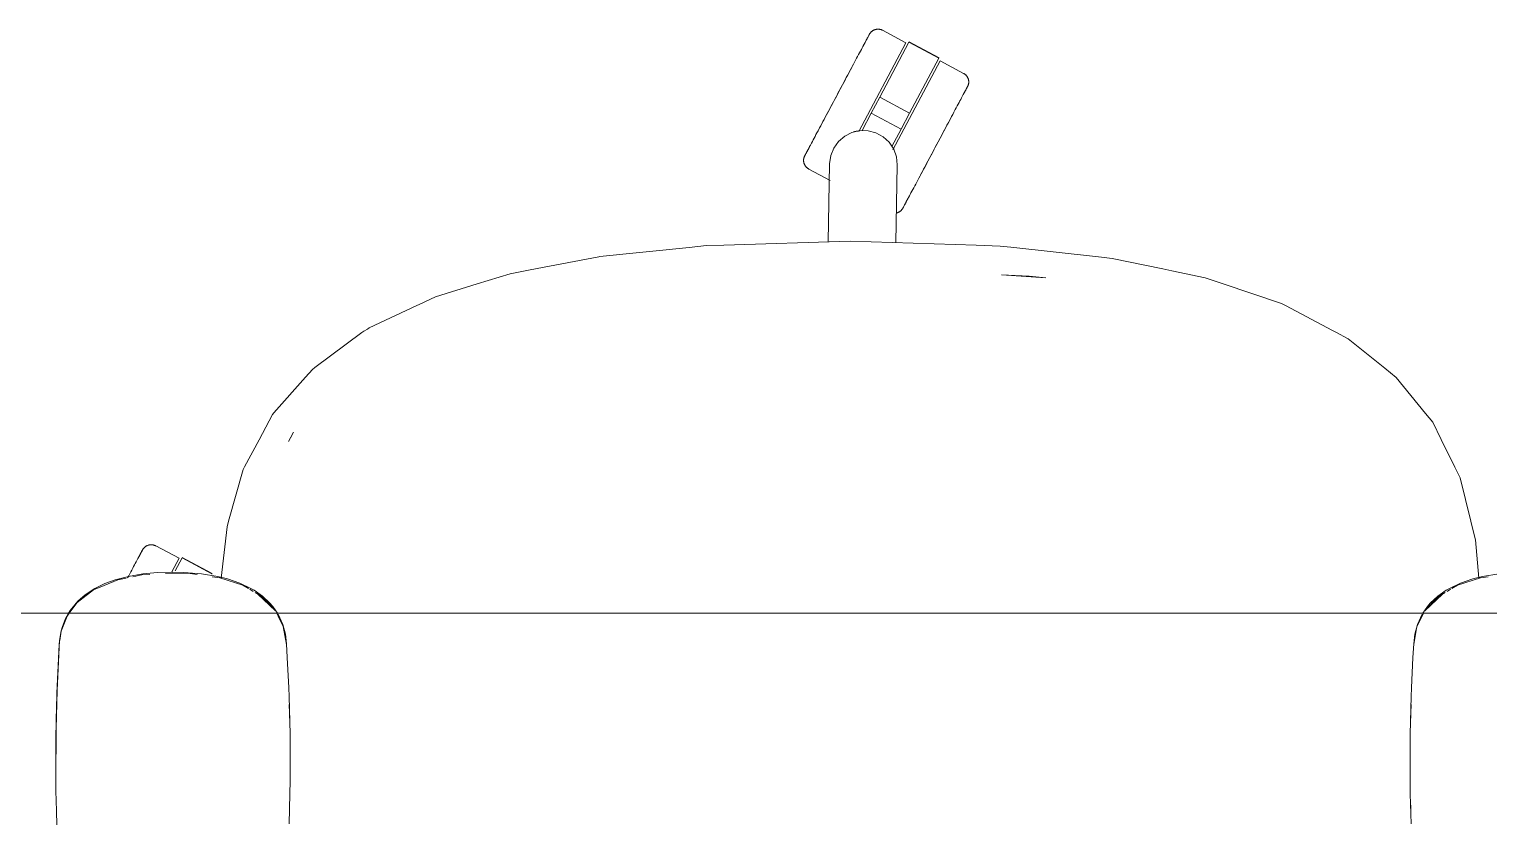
# Model space of a CAD drawing. Header units: millimetres. Extents: x 155927 to 317870, y -36033 to 97293.
# Drawn here: x 176579 to 177182, y 23444 to 23770 of the extents above; entities that cross this region are included whole.
import ezdxf

# ---------------------------------------------------------------- set-up
doc = ezdxf.new("R2010")
doc.units = ezdxf.units.MM
doc.header["$MEASUREMENT"] = 0
doc.layers.add('G-IMPT', color=8, linetype='CONTINUOUS', lineweight=9)
doc.layers.add('I-FURN', color=8, linetype='CONTINUOUS', lineweight=9)

msp = doc.modelspace()

# ---------------------------------------------------------------- linework, layer by layer
at = {"layer": 'G-IMPT'}
for p, q in [((176814.78, 23675.6), (176851.77, 23679.42)), ((176851.77, 23679.42), (176858.84, 23680.15)), ((176866.09, 23680.38), (176858.84, 23680.15)), ((176918.26, 23681.99), (176866.09, 23680.38)), ((176970.44, 23680.29), (176918.26, 23681.99)), ((176970.44, 23680.29), (176980.38, 23679.96)), ((176984.75, 23679.48), (176980.38, 23679.96)), ((176984.75, 23679.48), (177022.2, 23675.35)), ((176788.94, 23670.64), (176785.27, 23669.94)), ((176788.94, 23670.64), (176814.31, 23675.51)), ((176814.78, 23675.6), (176814.31, 23675.51)), ((177026.62, 23674.87), (177022.2, 23675.35)), ((177047.56, 23670.52), (177026.62, 23674.87)), ((176764.06, 23664.29), (176777.67, 23668.48)), ((176777.67, 23668.48), (176785.27, 23669.94)), ((176980.92, 23668.08), (176992.25, 23667.45)), ((176980.92, 23668.08), (176999.2, 23666.84)), ((176999.2, 23666.84), (176992.25, 23667.45)), ((177047.56, 23670.52), (177051.24, 23669.75)), ((177051.24, 23669.75), (177065.06, 23666.88)), ((177072.5, 23664.37), (177065.06, 23666.88)), ((176746.79, 23658.96), (176740.03, 23655.77)), ((176746.79, 23658.96), (176764.06, 23664.29)), ((177072.5, 23664.37), (177096.59, 23656.22)), ((176719.47, 23646.08), (176739.11, 23655.34)), ((176739.11, 23655.34), (176740.03, 23655.77)), ((177098.25, 23655.34), (177096.59, 23656.22)), ((177117.76, 23645.04), (177098.25, 23655.34)), ((176716.41, 23644.25), (176696.91, 23629.68)), ((176716.41, 23644.25), (176717.18, 23644.71)), ((176717.18, 23644.71), (176718.76, 23645.65)), ((176719.47, 23646.08), (176718.76, 23645.65)), ((177117.76, 23645.04), (177119.13, 23644.32)), ((177124.26, 23641.61), (177119.13, 23644.32)), ((177124.26, 23641.61), (177139.4, 23629.4)), ((176693.07, 23625.7), (176695.94, 23628.96)), ((176696.91, 23629.68), (176695.94, 23628.96)), ((177144.06, 23625.64), (177139.4, 23629.4)), ((176693.07, 23625.7), (176680.06, 23610.91)), ((177156.23, 23610.69), (177144.06, 23625.64)), ((176673.89, 23599.81), (176679.47, 23610.25)), ((176680.06, 23610.91), (176679.47, 23610.25)), ((177156.23, 23610.69), (177159.2, 23607.04)), ((177159.2, 23607.04), (177162.73, 23599.88)), ((176667.87, 23588.57), (176673.89, 23599.81)), ((176688.08, 23602.95), (176686.12, 23599.06)), ((176686.9, 23600.65), (176686.12, 23599.06)), ((176688.08, 23602.95), (176686.9, 23600.65)), ((177168.37, 23588.41), (177162.73, 23599.88)), ((176661.27, 23566.12), (176667.28, 23587.46)), ((176667.28, 23587.46), (176667.87, 23588.57)), ((177168.37, 23588.41), (177170.52, 23584.04)), ((177170.52, 23584.04), (177174.93, 23566.1)), ((176658.22, 23542.58), (176660.64, 23563.85)), ((176661.27, 23566.12), (176660.64, 23563.85)), ((177174.93, 23566.1), (177175.51, 23563.73)), ((177176.81, 23558.44), (177175.51, 23563.73)), ((177178.25, 23542.56), (177176.81, 23558.44)), ((176625.8, 23544.28), (176619.87, 23543.28)), ((176621.72, 23543.1), (176625.47, 23543.87)), ((176625.47, 23543.87), (176628.67, 23544.06)), ((176625.8, 23544.28), (176631.95, 23544.85)), ((176638.29, 23545.03), (176631.95, 23544.85)), ((176635.18, 23544.46), (176638.29, 23544.65)), ((176642.8, 23544.94), (176638.29, 23545.03)), ((176645.46, 23544.42), (176638.29, 23544.65)), ((176642.8, 23544.94), (176650.11, 23544.36)), ((176645.46, 23544.42), (176648.24, 23544.03)), ((176656.88, 23543.25), (176650.11, 23544.36)), ((177179.71, 23543.25), (177186.47, 23544.36)), ((176605.98, 23538.28), (176601.94, 23535.63)), ((176605.49, 23537.66), (176609.88, 23539.5)), ((176605.98, 23538.28), (176610.06, 23540.27)), ((176615.5, 23541.83), (176609.88, 23539.5)), ((176614.39, 23541.85), (176610.06, 23540.27)), ((176614.39, 23541.85), (176619.87, 23543.28)), ((176615.5, 23541.83), (176618.97, 23542.54)), ((176654.43, 23543.16), (176657.72, 23542.7)), ((176660.8, 23542.27), (176656.88, 23543.25)), ((176657.72, 23542.7), (176667.11, 23539.67)), ((176660.8, 23542.27), (176665.89, 23540.53)), ((176665.89, 23540.53), (176670.53, 23538.32)), ((176667.11, 23539.67), (176669.56, 23538.2)), ((176670.03, 23537.92), (176671.47, 23537.06)), ((176670.53, 23538.32), (176671.9, 23537.52)), ((177166.06, 23538.32), (177164.69, 23537.52)), ((177166.56, 23537.92), (177165.12, 23537.06)), ((177170.7, 23540.53), (177166.06, 23538.32)), ((177169.48, 23539.67), (177167.03, 23538.2)), ((177178.87, 23542.7), (177169.48, 23539.67)), ((177175.78, 23542.27), (177170.7, 23540.53)), ((177175.78, 23542.27), (177179.71, 23543.25)), ((177182.16, 23543.16), (177178.87, 23542.7)), ((176595.43, 23528.03), (176598.7, 23532.44)), ((176595.82, 23529.22), (176598.9, 23532.96)), ((176598.7, 23532.44), (176605.49, 23537.66)), ((176601.94, 23535.63), (176598.9, 23532.96)), ((176675.36, 23535.07), (176671.9, 23537.52)), ((176672.26, 23536.59), (176675.41, 23534.7)), ((176673.32, 23535.9), (176674.79, 23534.62)), ((176673.32, 23535.9), (176680.71, 23528.99)), ((176674.95, 23534.48), (176678.48, 23531.41)), ((176678.4, 23532.21), (176675.36, 23535.07)), ((176675.41, 23534.7), (176680.71, 23528.99)), ((176678.4, 23532.21), (176679.54, 23530.88)), ((177163.26, 23535.9), (177155.87, 23528.99)), ((177161.18, 23534.7), (177155.87, 23528.99)), ((177158.19, 23532.21), (177157.05, 23530.88)), ((177161.64, 23534.48), (177158.11, 23531.41)), ((177158.19, 23532.21), (177161.23, 23535.07)), ((177164.33, 23536.59), (177161.18, 23534.7)), ((177161.23, 23535.07), (177164.69, 23537.52)), ((177163.26, 23535.9), (177161.79, 23534.62)), ((176592.12, 23520.62), (176594.53, 23526.82)), ((176593.86, 23525.79), (176592.47, 23522.15)), ((176593.86, 23525.79), (176595.14, 23528.03)), ((176594.53, 23526.82), (176595.43, 23528.03)), ((176595.14, 23528.03), (176595.82, 23529.22)), ((176680.71, 23528.99), (176678.48, 23531.41)), ((176681.49, 23528.03), (176679.54, 23530.88)), ((176681.82, 23526.76), (176681.19, 23528.03)), ((176681.74, 23527.67), (176683.73, 23523.34)), ((176681.82, 23526.76), (176683.92, 23522.5)), ((177154.77, 23526.76), (177152.67, 23522.5)), ((177154.85, 23527.67), (177152.86, 23523.34)), ((177154.77, 23526.76), (177155.4, 23528.03)), ((177155.1, 23528.03), (177157.05, 23530.88)), ((177155.87, 23528.99), (177158.11, 23531.41)), ((176592.12, 23520.62), (176591.54, 23516.78)), ((176592.1, 23520.8), (176591.66, 23518.41)), ((176592.1, 23520.8), (176592.47, 23522.15)), ((176684.79, 23519.39), (176683.73, 23523.34)), ((176683.92, 23522.5), (176685.29, 23515.15)), ((177152.67, 23522.5), (177151.3, 23515.15)), ((177151.8, 23519.39), (177152.86, 23523.34)), ((176590.32, 23494.98), (176591.4, 23516.76)), ((176590.32, 23494.98), (176591.29, 23515.15)), ((176590.36, 23496.18), (176591.4, 23516.76)), ((176591.21, 23512.92), (176591.29, 23515.15)), ((176591.4, 23516.76), (176591.29, 23515.15)), ((176591.4, 23516.76), (176591.66, 23518.41)), ((176685.29, 23515.38), (176684.79, 23519.39)), ((176685.57, 23509.71), (176685.29, 23515.38)), ((177151.01, 23509.71), (177151.3, 23515.38)), ((177151.3, 23515.38), (177151.8, 23519.39)), ((176685.57, 23509.71), (176686.19, 23497.15)), ((177151.01, 23509.71), (177150.4, 23497.15)), ((176589.85, 23474.79), (176590.36, 23496.18)), ((176590.01, 23484.62), (176590.36, 23496.18)), ((176590.36, 23496.18), (176590.32, 23494.98)), ((176686.31, 23493.61), (176686.19, 23497.15)), ((177150.27, 23493.61), (177150.4, 23497.15)), ((176589.85, 23474.79), (176590.32, 23494.98)), ((176686.69, 23477.94), (176686.31, 23493.61)), ((176686.37, 23490.21), (176686.52, 23486.88)), ((177149.89, 23477.94), (177150.27, 23493.61)), ((177150.22, 23490.21), (177150.07, 23486.88)), ((176590.01, 23484.62), (176589.81, 23465.4)), ((176589.85, 23474.79), (176590.01, 23484.62)), ((176589.9, 23454.6), (176590.01, 23484.62)), ((176686.52, 23484.66), (176686.52, 23486.88)), ((177150.07, 23484.66), (177150.07, 23486.88)), ((176589.87, 23476.83), (176589.94, 23478.74)), ((176686.69, 23477.94), (176686.74, 23473.43)), ((177149.89, 23477.94), (177149.84, 23473.43)), ((176589.9, 23454.6), (176589.85, 23474.79)), ((176589.9, 23474.3), (176589.87, 23476.83)), ((176686.74, 23473.43), (176686.74, 23458.71)), ((177149.84, 23473.43), (177149.85, 23458.71)), ((176589.9, 23454.6), (176589.81, 23465.4)), ((176589.9, 23454.6), (176590.06, 23446.19)), ((176686.66, 23453.24), (176686.74, 23458.71)), ((177149.92, 23453.24), (177149.85, 23458.71)), ((176686.66, 23453.24), (176686.37, 23440.94)), ((176686.53, 23446.47), (176686.53, 23448.54)), ((177149.92, 23453.24), (177150.22, 23440.94)), ((177150.06, 23446.47), (177150.06, 23448.54)), ((176590.45, 23434.43), (176590.06, 23446.19)), ((176686.45, 23444.81), (176686.53, 23446.47)), ((177150.14, 23444.81), (177150.06, 23446.47))]:
    msp.add_line(p, q, dxfattribs=at)
at = {"layer": 'I-FURN'}
for p, q in [((176925.91, 23766.97), (176926.02, 23767.18)), ((176926.07, 23767.27), (176925.97, 23767.09)), ((176926.02, 23767.18), (176926.1, 23767.34)), ((176926.14, 23767.41), (176926.07, 23767.27)), ((176926.1, 23767.34), (176926.17, 23767.46)), ((176926.2, 23767.51), (176926.14, 23767.41)), ((176926.17, 23767.46), (176926.21, 23767.54)), ((176926.23, 23767.57), (176926.2, 23767.51)), ((176926.21, 23767.54), (176926.24, 23767.58)), ((176926.24, 23767.59), (176926.23, 23767.57)), ((176926.24, 23767.59), (176926.32, 23767.73)), ((176926.24, 23767.58), (176926.24, 23767.59)), ((176926.32, 23767.73), (176926.4, 23767.87)), ((176926.4, 23767.87), (176926.49, 23768)), ((176926.49, 23768), (176926.59, 23768.13)), ((176926.59, 23768.13), (176926.69, 23768.26)), ((176926.69, 23768.26), (176926.79, 23768.38)), ((176926.79, 23768.38), (176926.9, 23768.5)), ((176926.9, 23768.5), (176927.01, 23768.61)), ((176927.01, 23768.61), (176927.13, 23768.72)), ((176927.13, 23768.72), (176927.26, 23768.83)), ((176927.26, 23768.83), (176927.38, 23768.92)), ((176927.38, 23768.92), (176927.51, 23769.02)), ((176927.51, 23769.02), (176927.65, 23769.11)), ((176927.65, 23769.11), (176927.79, 23769.19)), ((176927.79, 23769.19), (176927.93, 23769.27)), ((176927.93, 23769.27), (176928.07, 23769.34)), ((176928.07, 23769.34), (176928.22, 23769.41)), ((176928.22, 23769.41), (176928.37, 23769.47)), ((176928.37, 23769.47), (176928.52, 23769.52)), ((176928.52, 23769.52), (176928.68, 23769.57)), ((176928.68, 23769.57), (176928.83, 23769.61)), ((176928.83, 23769.61), (176928.99, 23769.65)), ((176928.99, 23769.65), (176929.15, 23769.67)), ((176929.15, 23769.67), (176929.31, 23769.7)), ((176929.31, 23769.7), (176929.47, 23769.71)), ((176929.47, 23769.71), (176929.63, 23769.72)), ((176929.63, 23769.72), (176929.79, 23769.73)), ((176929.79, 23769.73), (176929.95, 23769.72)), ((176929.95, 23769.72), (176930.11, 23769.72)), ((176930.11, 23769.72), (176930.27, 23769.7)), ((176930.27, 23769.7), (176930.43, 23769.68)), ((176930.43, 23769.68), (176930.59, 23769.65)), ((176930.59, 23769.65), (176930.75, 23769.61)), ((176930.75, 23769.61), (176930.9, 23769.57)), ((176930.9, 23769.57), (176931.06, 23769.53)), ((176931.06, 23769.53), (176931.21, 23769.47)), ((176931.21, 23769.47), (176931.36, 23769.41)), ((176931.36, 23769.41), (176931.51, 23769.35)), ((176931.51, 23769.35), (176931.65, 23769.28)), ((176931.65, 23769.28), (176931.69, 23769.26)), ((176941.37, 23764.11), (176931.69, 23769.26)), ((176921.85, 23727.39), (176941.37, 23764.11)), ((176922.92, 23761.35), (176922.56, 23760.67)), ((176923.27, 23762), (176922.92, 23761.35)), ((176923.59, 23762.61), (176923.27, 23762)), ((176923.9, 23763.2), (176923.59, 23762.61)), ((176923.74, 23762.89), (176924.04, 23763.46)), ((176924.2, 23763.75), (176923.9, 23763.2)), ((176924.04, 23763.46), (176924.33, 23763.99)), ((176924.47, 23764.27), (176924.2, 23763.75)), ((176924.33, 23763.99), (176924.59, 23764.49)), ((176924.73, 23764.75), (176924.47, 23764.27)), ((176924.59, 23764.49), (176924.84, 23764.96)), ((176924.97, 23765.2), (176924.73, 23764.75)), ((176924.84, 23764.96), (176925.07, 23765.39)), ((176925.18, 23765.61), (176924.97, 23765.2)), ((176925.07, 23765.39), (176925.28, 23765.78)), ((176925.38, 23765.98), (176925.18, 23765.61)), ((176925.28, 23765.78), (176925.47, 23766.14)), ((176925.56, 23766.31), (176925.38, 23765.98)), ((176925.47, 23766.14), (176925.64, 23766.45)), ((176925.72, 23766.61), (176925.56, 23766.31)), ((176925.64, 23766.45), (176925.78, 23766.73)), ((176925.86, 23766.87), (176925.72, 23766.61)), ((176925.78, 23766.73), (176925.91, 23766.97)), ((176925.97, 23767.09), (176925.86, 23766.87)), ((176930.53, 23741.58), (176942.61, 23764.29)), ((176942.61, 23764.29), (176954.97, 23757.72)), ((176955.06, 23757.89), (176942.7, 23764.46)), ((176919.64, 23755.18), (176919.17, 23754.3)), ((176920.09, 23756.03), (176919.64, 23755.18)), ((176920.54, 23756.87), (176920.09, 23756.03)), ((176920.97, 23757.68), (176920.54, 23756.87)), ((176921.39, 23758.47), (176920.97, 23757.68)), ((176921.79, 23759.23), (176921.39, 23758.47)), ((176922.18, 23759.97), (176921.79, 23759.23)), ((176922.56, 23760.67), (176922.18, 23759.97)), ((176935.96, 23719.84), (176955.5, 23756.59)), ((176954.97, 23757.72), (176942.89, 23735.01)), ((176965.19, 23751.44), (176955.5, 23756.59)), ((176915.91, 23748.16), (176916.43, 23749.14)), ((176916.7, 23749.66), (176916.19, 23748.69)), ((176916.43, 23749.14), (176916.94, 23750.1)), ((176917.21, 23750.62), (176916.7, 23749.66)), ((176916.94, 23750.1), (176917.45, 23751.05)), ((176917.72, 23751.56), (176917.21, 23750.62)), ((176917.45, 23751.05), (176917.94, 23751.99)), ((176918.21, 23752.49), (176917.72, 23751.56)), ((176917.94, 23751.99), (176918.43, 23752.91)), ((176918.7, 23753.4), (176918.21, 23752.49)), ((176918.43, 23752.91), (176918.92, 23753.82)), ((176919.17, 23754.3), (176918.7, 23753.4)), ((176965.19, 23751.44), (176965.33, 23751.37)), ((176965.33, 23751.37), (176965.47, 23751.28)), ((176965.47, 23751.28), (176965.6, 23751.19)), ((176965.6, 23751.19), (176965.73, 23751.1)), ((176965.73, 23751.1), (176965.86, 23751)), ((176965.86, 23751), (176965.98, 23750.89)), ((176965.98, 23750.89), (176966.1, 23750.78)), ((176966.1, 23750.78), (176966.21, 23750.67)), ((176966.21, 23750.67), (176966.32, 23750.55)), ((176966.32, 23750.55), (176966.42, 23750.43)), ((176966.42, 23750.43), (176966.52, 23750.3)), ((176966.52, 23750.3), (176966.62, 23750.17)), ((176966.62, 23750.17), (176966.71, 23750.03)), ((176966.71, 23750.03), (176966.79, 23749.9)), ((176966.79, 23749.9), (176966.87, 23749.75)), ((176966.87, 23749.75), (176966.94, 23749.61)), ((176966.94, 23749.61), (176967, 23749.46)), ((176967, 23749.46), (176967.06, 23749.31)), ((176967.06, 23749.31), (176967.12, 23749.16)), ((176967.12, 23749.16), (176967.17, 23749.01)), ((176967.17, 23749.01), (176967.21, 23748.85)), ((176912.73, 23742.18), (176913.26, 23743.19)), ((176913.55, 23743.73), (176913.02, 23742.72)), ((176913.26, 23743.19), (176913.8, 23744.19)), ((176914.08, 23744.73), (176913.55, 23743.73)), ((176913.8, 23744.19), (176914.33, 23745.19)), ((176914.62, 23745.73), (176914.08, 23744.73)), ((176914.33, 23745.19), (176914.86, 23746.19)), ((176915.14, 23746.72), (176914.62, 23745.73)), ((176914.86, 23746.19), (176915.39, 23747.18)), ((176915.67, 23747.71), (176915.14, 23746.72)), ((176915.39, 23747.18), (176915.91, 23748.16)), ((176916.19, 23748.69), (176915.67, 23747.71)), ((176965.34, 23743.15), (176965.09, 23742.67)), ((176965.21, 23742.9), (176965.46, 23743.36)), ((176965.58, 23743.6), (176965.34, 23743.15)), ((176965.46, 23743.36), (176965.68, 23743.79)), ((176965.8, 23744.01), (176965.58, 23743.6)), ((176965.68, 23743.79), (176965.89, 23744.19)), ((176966, 23744.38), (176965.8, 23744.01)), ((176965.89, 23744.19), (176966.08, 23744.54)), ((176966.18, 23744.72), (176966, 23744.38)), ((176966.08, 23744.54), (176966.25, 23744.86)), ((176966.33, 23745.01), (176966.18, 23744.72)), ((176966.25, 23744.86), (176966.4, 23745.14)), ((176966.47, 23745.27), (176966.33, 23745.01)), ((176966.4, 23745.14), (176966.53, 23745.38)), ((176966.59, 23745.49), (176966.47, 23745.27)), ((176966.53, 23745.38), (176966.63, 23745.58)), ((176966.68, 23745.67), (176966.59, 23745.49)), ((176966.63, 23745.58), (176966.72, 23745.74)), ((176966.76, 23745.81), (176966.68, 23745.67)), ((176966.72, 23745.74), (176966.79, 23745.86)), ((176966.81, 23745.91), (176966.76, 23745.81)), ((176966.79, 23745.86), (176966.83, 23745.95)), ((176966.84, 23745.97), (176966.81, 23745.91)), ((176966.83, 23745.95), (176966.85, 23745.99)), ((176966.85, 23745.99), (176966.84, 23745.97)), ((176966.87, 23746.03), (176966.85, 23745.99)), ((176966.85, 23745.99), (176966.85, 23745.99)), ((176966.95, 23746.18), (176966.87, 23746.03)), ((176967.01, 23746.32), (176966.95, 23746.18)), ((176967.07, 23746.47), (176967.01, 23746.32)), ((176967.12, 23746.63), (176967.07, 23746.47)), ((176967.17, 23746.78), (176967.12, 23746.63)), ((176967.21, 23746.94), (176967.17, 23746.78)), ((176967.21, 23748.85), (176967.24, 23748.69)), ((176967.25, 23747.09), (176967.21, 23746.94)), ((176967.24, 23748.69), (176967.27, 23748.54)), ((176967.28, 23747.25), (176967.25, 23747.09)), ((176967.27, 23748.54), (176967.3, 23748.38)), ((176967.3, 23747.41), (176967.28, 23747.25)), ((176967.3, 23748.38), (176967.31, 23748.22)), ((176967.31, 23747.57), (176967.3, 23747.41)), ((176967.31, 23748.22), (176967.32, 23748.06)), ((176967.32, 23747.73), (176967.31, 23747.57)), ((176967.32, 23748.06), (176967.33, 23747.89)), ((176967.33, 23747.89), (176967.32, 23747.73)), ((176909.56, 23736.21), (176910.08, 23737.19)), ((176910.36, 23737.72), (176909.84, 23736.74)), ((176910.08, 23737.19), (176910.6, 23738.18)), ((176910.89, 23738.72), (176910.36, 23737.72)), ((176910.6, 23738.18), (176911.13, 23739.17)), ((176911.42, 23739.71), (176910.89, 23738.72)), ((176911.13, 23739.17), (176911.66, 23740.17)), ((176911.95, 23740.71), (176911.42, 23739.71)), ((176911.66, 23740.17), (176912.19, 23741.18)), ((176912.48, 23741.72), (176911.95, 23740.71)), ((176912.19, 23741.18), (176912.73, 23742.18)), ((176913.02, 23742.72), (176912.48, 23741.72)), ((176927, 23734.94), (176930.53, 23741.58)), ((176930.53, 23741.58), (176942.89, 23735.01)), ((176961.78, 23736.45), (176962.19, 23737.23)), ((176962.19, 23737.23), (176962.59, 23737.98)), ((176962.59, 23737.98), (176962.98, 23738.7)), ((176962.98, 23738.7), (176963.34, 23739.39)), ((176963.34, 23739.39), (176963.7, 23740.06)), ((176963.7, 23740.06), (176964.03, 23740.69)), ((176964.03, 23740.69), (176964.35, 23741.29)), ((176964.52, 23741.6), (176964.21, 23741.02)), ((176964.35, 23741.29), (176964.66, 23741.86)), ((176964.81, 23742.15), (176964.52, 23741.6)), ((176964.66, 23741.86), (176964.94, 23742.4)), ((176965.09, 23742.67), (176964.81, 23742.15)), ((176964.94, 23742.4), (176965.21, 23742.9)), ((176906.83, 23731.09), (176906.36, 23730.2)), ((176906.57, 23730.6), (176907.05, 23731.5)), ((176907.31, 23731.99), (176906.83, 23731.09)), ((176907.05, 23731.5), (176907.54, 23732.41)), ((176907.8, 23732.91), (176907.31, 23731.99)), ((176907.54, 23732.41), (176908.03, 23733.34)), ((176908.3, 23733.85), (176907.8, 23732.91)), ((176908.03, 23733.34), (176908.53, 23734.29)), ((176908.81, 23734.8), (176908.3, 23733.85)), ((176908.53, 23734.29), (176909.04, 23735.24)), ((176909.32, 23735.77), (176908.81, 23734.8)), ((176909.04, 23735.24), (176909.56, 23736.21)), ((176909.84, 23736.74), (176909.32, 23735.77)), ((176923.2, 23727.8), (176927, 23734.94)), ((176927, 23734.94), (176939.36, 23728.37)), ((176942.89, 23735.01), (176939.36, 23728.37)), ((176958.56, 23730.39), (176959.05, 23731.32)), ((176959.31, 23731.81), (176958.83, 23730.89)), ((176959.05, 23731.32), (176959.53, 23732.22)), ((176959.79, 23732.7), (176959.31, 23731.81)), ((176959.53, 23732.22), (176960, 23733.11)), ((176960.25, 23733.58), (176959.79, 23732.7)), ((176960, 23733.11), (176960.47, 23733.98)), ((176960.71, 23734.44), (176960.25, 23733.58)), ((176960.47, 23733.98), (176960.92, 23734.83)), ((176961.15, 23735.27), (176960.71, 23734.44)), ((176960.92, 23734.83), (176961.35, 23735.65)), ((176961.35, 23735.65), (176961.78, 23736.45)), ((176903.77, 23725.33), (176903.39, 23724.61)), ((176904.17, 23726.08), (176903.77, 23725.33)), ((176904.58, 23726.86), (176904.17, 23726.08)), ((176905.01, 23727.66), (176904.58, 23726.86)), ((176905.45, 23728.48), (176905.01, 23727.66)), ((176905.21, 23728.04), (176905.65, 23728.87)), ((176905.9, 23729.33), (176905.45, 23728.48)), ((176905.65, 23728.87), (176906.11, 23729.73)), ((176906.36, 23730.2), (176905.9, 23729.33)), ((176906.11, 23729.73), (176906.57, 23730.6)), ((176913.48, 23723.27), (176916.04, 23725.46)), ((176916.04, 23725.46), (176919.05, 23726.98)), ((176919.05, 23726.98), (176922.34, 23727.73)), ((176922.34, 23727.73), (176925.72, 23727.67)), ((176925.72, 23727.67), (176928.98, 23726.8)), ((176928.98, 23726.8), (176931.94, 23725.18)), ((176931.94, 23725.18), (176934.42, 23722.9)), ((176939.36, 23728.37), (176935.56, 23721.22)), ((176955.76, 23725.13), (176955.23, 23724.13)), ((176955.48, 23724.59), (176956, 23725.58)), ((176956.28, 23726.12), (176955.76, 23725.13)), ((176956, 23725.58), (176956.53, 23726.57)), ((176956.81, 23727.09), (176956.28, 23726.12)), ((176956.53, 23726.57), (176957.04, 23727.54)), ((176957.32, 23728.06), (176956.81, 23727.09)), ((176957.04, 23727.54), (176957.56, 23728.51)), ((176957.83, 23729.02), (176957.32, 23728.06)), ((176957.56, 23728.51), (176958.06, 23729.46)), ((176958.33, 23729.97), (176957.83, 23729.02)), ((176958.06, 23729.46), (176958.56, 23730.39)), ((176958.83, 23730.89), (176958.33, 23729.97)), ((176900.19, 23718.59), (176900.36, 23718.93)), ((176900.47, 23719.12), (176900.28, 23718.77)), ((176900.36, 23718.93), (176900.56, 23719.3)), ((176900.68, 23719.52), (176900.47, 23719.12)), ((176900.56, 23719.3), (176900.78, 23719.71)), ((176900.91, 23719.95), (176900.68, 23719.52)), ((176900.78, 23719.71), (176901.02, 23720.16)), ((176901.15, 23720.41), (176900.91, 23719.95)), ((176901.02, 23720.16), (176901.27, 23720.64)), ((176901.42, 23720.91), (176901.15, 23720.41)), ((176901.27, 23720.64), (176901.55, 23721.15)), ((176901.7, 23721.45), (176901.42, 23720.91)), ((176901.55, 23721.15), (176901.84, 23721.71)), ((176902.01, 23722.02), (176901.7, 23721.45)), ((176901.84, 23721.71), (176902.15, 23722.29)), ((176902.33, 23722.62), (176902.01, 23722.02)), ((176902.66, 23723.25), (176902.33, 23722.62)), ((176903.02, 23723.92), (176902.66, 23723.25)), ((176903.39, 23724.61), (176903.02, 23723.92)), ((176910.26, 23717.39), (176911.51, 23720.53)), ((176911.51, 23720.53), (176913.48, 23723.27)), ((176934.42, 23722.9), (176936.29, 23720.09)), ((176936.29, 23720.09), (176937.43, 23716.92)), ((176952.56, 23719.12), (176952.03, 23718.12)), ((176952.28, 23718.58), (176952.81, 23719.58)), ((176953.1, 23720.12), (176952.56, 23719.12)), ((176952.81, 23719.58), (176953.34, 23720.59)), ((176953.63, 23721.13), (176953.1, 23720.12)), ((176953.34, 23720.59), (176953.88, 23721.59)), ((176954.17, 23722.13), (176953.63, 23721.13)), ((176953.88, 23721.59), (176954.41, 23722.59)), ((176954.7, 23723.14), (176954.17, 23722.13)), ((176954.41, 23722.59), (176954.94, 23723.6)), ((176955.23, 23724.13), (176954.7, 23723.14)), ((176954.94, 23723.6), (176955.48, 23724.59)), ((176899.04, 23715.58), (176899.05, 23715.74)), ((176899.04, 23715.41), (176899.04, 23715.58)), ((176899.04, 23715.25), (176899.04, 23715.41)), ((176899.05, 23715.09), (176899.04, 23715.25)), ((176899.05, 23715.74), (176899.06, 23715.9)), ((176899.07, 23714.93), (176899.05, 23715.09)), ((176899.06, 23715.9), (176899.09, 23716.06)), ((176899.09, 23714.77), (176899.07, 23714.93)), ((176899.09, 23716.06), (176899.11, 23716.22)), ((176899.12, 23714.61), (176899.09, 23714.77)), ((176899.11, 23716.22), (176899.15, 23716.37)), ((176899.15, 23714.46), (176899.12, 23714.61)), ((176899.15, 23716.37), (176899.19, 23716.53)), ((176899.19, 23714.3), (176899.15, 23714.46)), ((176899.19, 23716.53), (176899.24, 23716.68)), ((176899.24, 23714.15), (176899.19, 23714.3)), ((176899.24, 23716.68), (176899.29, 23716.83)), ((176899.3, 23714), (176899.24, 23714.15)), ((176899.29, 23716.83), (176899.35, 23716.98)), ((176899.36, 23713.85), (176899.3, 23714)), ((176899.35, 23716.98), (176899.42, 23717.13)), ((176899.42, 23713.7), (176899.36, 23713.85)), ((176899.42, 23717.13), (176899.49, 23717.28)), ((176899.49, 23713.55), (176899.42, 23713.7)), ((176899.49, 23717.28), (176899.51, 23717.31)), ((176899.57, 23713.41), (176899.49, 23713.55)), ((176899.53, 23717.36), (176899.51, 23717.32)), ((176899.51, 23717.31), (176899.52, 23717.34)), ((176899.51, 23717.32), (176899.51, 23717.31)), ((176899.52, 23717.34), (176899.55, 23717.4)), ((176899.58, 23717.44), (176899.53, 23717.36)), ((176899.55, 23717.4), (176899.6, 23717.5)), ((176899.66, 23713.27), (176899.57, 23713.41)), ((176899.64, 23717.57), (176899.58, 23717.44)), ((176899.6, 23717.5), (176899.68, 23717.64)), ((176899.73, 23717.73), (176899.64, 23717.57)), ((176899.74, 23713.14), (176899.66, 23713.27)), ((176899.68, 23717.64), (176899.77, 23717.82)), ((176899.83, 23717.93), (176899.73, 23717.73)), ((176899.84, 23713.01), (176899.74, 23713.14)), ((176899.77, 23717.82), (176899.89, 23718.04)), ((176899.96, 23718.17), (176899.83, 23717.93)), ((176899.94, 23712.88), (176899.84, 23713.01)), ((176899.89, 23718.04), (176900.03, 23718.29)), ((176900.04, 23712.76), (176899.94, 23712.88)), ((176900.11, 23718.45), (176899.96, 23718.17)), ((176900.03, 23718.29), (176900.19, 23718.59)), ((176900.28, 23718.77), (176900.11, 23718.45)), ((176909.23, 23681.71), (176909.8, 23714.05)), ((176909.8, 23714.05), (176910.26, 23717.39)), ((176937.78, 23713.56), (176937.22, 23681.37)), ((176937.43, 23716.92), (176937.78, 23713.56)), ((176949.42, 23713.21), (176948.92, 23712.26)), ((176949.15, 23712.69), (176949.66, 23713.65)), ((176949.93, 23714.17), (176949.42, 23713.21)), ((176949.66, 23713.65), (176950.17, 23714.62)), ((176950.45, 23715.15), (176949.93, 23714.17)), ((176950.17, 23714.62), (176950.69, 23715.6)), ((176950.97, 23716.13), (176950.45, 23715.15)), ((176950.69, 23715.6), (176951.22, 23716.58)), ((176951.5, 23717.12), (176950.97, 23716.13)), ((176951.22, 23716.58), (176951.75, 23717.58)), ((176952.03, 23718.12), (176951.5, 23717.12)), ((176951.75, 23717.58), (176952.28, 23718.58)), ((176900.15, 23712.64), (176900.04, 23712.76)), ((176900.26, 23712.53), (176900.15, 23712.64)), ((176900.38, 23712.42), (176900.26, 23712.53)), ((176900.5, 23712.31), (176900.38, 23712.42)), ((176900.63, 23712.21), (176900.5, 23712.31)), ((176900.76, 23712.12), (176900.63, 23712.21)), ((176900.9, 23712.03), (176900.76, 23712.12)), ((176901.03, 23711.94), (176900.9, 23712.03)), ((176901.17, 23711.86), (176901.03, 23711.94)), ((176901.17, 23711.86), (176910.01, 23707.16)), ((176945.82, 23706.44), (176946.27, 23707.27)), ((176946.27, 23707.27), (176946.72, 23708.13)), ((176946.72, 23708.13), (176947.19, 23709.01)), ((176947.19, 23709.01), (176947.67, 23709.9)), ((176947.93, 23710.4), (176947.44, 23709.49)), ((176947.67, 23709.9), (176948.15, 23710.82)), ((176948.42, 23711.32), (176947.93, 23710.4)), ((176948.15, 23710.82), (176948.65, 23711.75)), ((176948.92, 23712.26), (176948.42, 23711.32)), ((176948.65, 23711.75), (176949.15, 23712.69)), ((176942.77, 23700.69), (176943.1, 23701.31)), ((176943.1, 23701.31), (176943.44, 23701.96)), ((176943.44, 23701.96), (176943.8, 23702.64)), ((176943.8, 23702.64), (176944.18, 23703.34)), ((176944.18, 23703.34), (176944.57, 23704.08)), ((176944.57, 23704.08), (176944.97, 23704.84)), ((176944.97, 23704.84), (176945.39, 23705.63)), ((176945.39, 23705.63), (176945.82, 23706.44)), ((176939.35, 23694.7), (176939.23, 23694.59)), ((176939.46, 23694.81), (176939.35, 23694.7)), ((176939.57, 23694.93), (176939.46, 23694.81)), ((176939.68, 23695.05), (176939.57, 23694.93)), ((176939.78, 23695.18), (176939.68, 23695.05)), ((176939.87, 23695.31), (176939.78, 23695.18)), ((176939.96, 23695.44), (176939.87, 23695.31)), ((176940.04, 23695.58), (176939.96, 23695.44)), ((176940.12, 23695.72), (176940.04, 23695.58)), ((176940.12, 23695.72), (176940.13, 23695.74)), ((176940.13, 23695.73), (176940.12, 23695.72)), ((176940.13, 23695.74), (176940.17, 23695.8)), ((176940.15, 23695.77), (176940.13, 23695.73)), ((176940.19, 23695.85), (176940.15, 23695.77)), ((176940.17, 23695.8), (176940.22, 23695.9)), ((176940.26, 23695.97), (176940.19, 23695.85)), ((176940.22, 23695.9), (176940.29, 23696.04)), ((176940.34, 23696.13), (176940.26, 23695.97)), ((176940.29, 23696.04), (176940.39, 23696.22)), ((176940.45, 23696.33), (176940.34, 23696.13)), ((176940.39, 23696.22), (176940.51, 23696.44)), ((176940.58, 23696.57), (176940.45, 23696.33)), ((176940.51, 23696.44), (176940.64, 23696.7)), ((176940.73, 23696.85), (176940.58, 23696.57)), ((176940.64, 23696.7), (176940.8, 23697)), ((176940.89, 23697.17), (176940.73, 23696.85)), ((176940.8, 23697), (176940.98, 23697.33)), ((176941.08, 23697.53), (176940.89, 23697.17)), ((176940.98, 23697.33), (176941.18, 23697.7)), ((176941.29, 23697.92), (176941.08, 23697.53)), ((176941.18, 23697.7), (176941.4, 23698.11)), ((176941.52, 23698.35), (176941.29, 23697.92)), ((176941.4, 23698.11), (176941.63, 23698.56)), ((176941.77, 23698.82), (176941.52, 23698.35)), ((176941.63, 23698.56), (176941.89, 23699.04)), ((176942.04, 23699.32), (176941.77, 23698.82)), ((176941.89, 23699.04), (176942.16, 23699.56)), ((176942.32, 23699.85), (176942.04, 23699.32)), ((176942.16, 23699.56), (176942.46, 23700.11)), ((176942.62, 23700.42), (176942.32, 23699.85)), ((176942.46, 23700.11), (176942.77, 23700.69)), ((176937.53, 23693.7), (176937.37, 23693.66)), ((176937.69, 23693.74), (176937.53, 23693.7)), ((176937.84, 23693.79), (176937.69, 23693.74)), ((176937.99, 23693.84), (176937.84, 23693.79)), ((176938.14, 23693.9), (176937.99, 23693.84)), ((176938.29, 23693.97), (176938.14, 23693.9)), ((176938.43, 23694.04), (176938.29, 23693.97)), ((176938.57, 23694.12), (176938.43, 23694.04)), ((176938.71, 23694.2), (176938.57, 23694.12)), ((176938.85, 23694.29), (176938.71, 23694.2)), ((176938.98, 23694.38), (176938.85, 23694.29)), ((176939.1, 23694.48), (176938.98, 23694.38)), ((176939.23, 23694.59), (176939.1, 23694.48)), ((176627.24, 23555.83), (176627.38, 23555.91)), ((176627.38, 23555.91), (176627.53, 23555.98)), ((176627.53, 23555.98), (176627.67, 23556.05)), ((176627.67, 23556.05), (176627.82, 23556.11)), ((176627.82, 23556.11), (176627.98, 23556.16)), ((176627.98, 23556.16), (176628.13, 23556.21)), ((176628.13, 23556.21), (176628.29, 23556.25)), ((176628.29, 23556.25), (176628.44, 23556.29)), ((176628.44, 23556.29), (176628.6, 23556.32)), ((176628.6, 23556.32), (176628.76, 23556.34)), ((176628.76, 23556.34), (176628.92, 23556.36)), ((176628.92, 23556.36), (176629.08, 23556.37)), ((176629.08, 23556.37), (176629.24, 23556.37)), ((176629.24, 23556.37), (176629.4, 23556.37)), ((176629.4, 23556.37), (176629.57, 23556.36)), ((176629.57, 23556.36), (176629.73, 23556.34)), ((176629.73, 23556.34), (176629.89, 23556.32)), ((176629.89, 23556.32), (176630.04, 23556.29)), ((176630.04, 23556.29), (176630.2, 23556.26)), ((176630.2, 23556.26), (176630.36, 23556.21)), ((176630.36, 23556.21), (176630.51, 23556.17)), ((176630.51, 23556.17), (176630.66, 23556.11)), ((176630.66, 23556.11), (176630.81, 23556.05)), ((176630.81, 23556.05), (176630.96, 23555.99)), ((176630.96, 23555.99), (176631.11, 23555.92)), ((176631.11, 23555.92), (176631.14, 23555.9)), ((176640.83, 23550.75), (176631.14, 23555.9)), ((176623.36, 23549.84), (176623.05, 23549.26)), ((176623.19, 23549.53), (176623.5, 23550.1)), ((176623.65, 23550.39), (176623.36, 23549.84)), ((176623.5, 23550.1), (176623.78, 23550.63)), ((176623.93, 23550.91), (176623.65, 23550.39)), ((176623.78, 23550.63), (176624.05, 23551.13)), ((176624.18, 23551.39), (176623.93, 23550.91)), ((176624.05, 23551.13), (176624.29, 23551.6)), ((176624.42, 23551.84), (176624.18, 23551.39)), ((176624.29, 23551.6), (176624.52, 23552.03)), ((176624.64, 23552.25), (176624.42, 23551.84)), ((176624.52, 23552.03), (176624.73, 23552.42)), ((176624.84, 23552.62), (176624.64, 23552.25)), ((176624.73, 23552.42), (176624.92, 23552.78)), ((176625.01, 23552.95), (176624.84, 23552.62)), ((176624.92, 23552.78), (176625.09, 23553.1)), ((176625.17, 23553.25), (176625.01, 23552.95)), ((176625.09, 23553.1), (176625.24, 23553.38)), ((176625.31, 23553.51), (176625.17, 23553.25)), ((176625.24, 23553.38), (176625.37, 23553.62)), ((176625.43, 23553.73), (176625.31, 23553.51)), ((176625.37, 23553.62), (176625.47, 23553.82)), ((176625.52, 23553.91), (176625.43, 23553.73)), ((176625.47, 23553.82), (176625.56, 23553.98)), ((176625.6, 23554.05), (176625.52, 23553.91)), ((176625.56, 23553.98), (176625.62, 23554.1)), ((176625.65, 23554.15), (176625.6, 23554.05)), ((176625.62, 23554.1), (176625.67, 23554.18)), ((176625.68, 23554.21), (176625.65, 23554.15)), ((176625.67, 23554.18), (176625.69, 23554.22)), ((176625.69, 23554.23), (176625.68, 23554.21)), ((176625.69, 23554.23), (176625.77, 23554.37)), ((176625.69, 23554.22), (176625.69, 23554.23)), ((176625.77, 23554.37), (176625.86, 23554.51)), ((176625.86, 23554.51), (176625.95, 23554.64)), ((176625.95, 23554.64), (176626.04, 23554.77)), ((176626.04, 23554.77), (176626.14, 23554.9)), ((176626.14, 23554.9), (176626.24, 23555.02)), ((176626.24, 23555.02), (176626.35, 23555.14)), ((176626.35, 23555.14), (176626.47, 23555.25)), ((176626.47, 23555.25), (176626.59, 23555.36)), ((176626.59, 23555.36), (176626.71, 23555.47)), ((176626.71, 23555.47), (176626.84, 23555.57)), ((176626.84, 23555.57), (176626.97, 23555.66)), ((176626.97, 23555.66), (176627.1, 23555.75)), ((176627.1, 23555.75), (176627.24, 23555.83)), ((176637.84, 23545.12), (176640.83, 23550.75)), ((176639.25, 23545.64), (176642.06, 23550.93)), ((176642.06, 23550.93), (176654.42, 23544.36)), ((176654.51, 23544.53), (176642.15, 23551.1)), ((176620.42, 23544.32), (176619.99, 23543.51)), ((176620.84, 23545.11), (176620.42, 23544.32)), ((176621.25, 23545.87), (176620.84, 23545.11)), ((176621.64, 23546.61), (176621.25, 23545.87)), ((176622.02, 23547.31), (176621.64, 23546.61)), ((176622.38, 23547.99), (176622.02, 23547.31)), ((176622.72, 23548.64), (176622.38, 23547.99)), ((176623.05, 23549.26), (176622.72, 23548.64)), ((176654.42, 23544.36), (176654.37, 23544.26)), ((176619.99, 23543.51), (176619.55, 23542.68)), ((176160.49, 23528.03), (177560.49, 23528.03)), ((177560.49, 23528.03), (176160.49, 23528.03))]:
    msp.add_line(p, q, dxfattribs=at)
msp.add_arc((176923.79, 23714), 13.81, 102.34734, 107.33603, dxfattribs=at)
msp.add_open_spline([(176920.15, 23727.32), (176920.57, 23727.43), (176921, 23727.51), (176921.44, 23727.56)], degree=3, dxfattribs=at)

doc.saveas('drawing.dxf')
